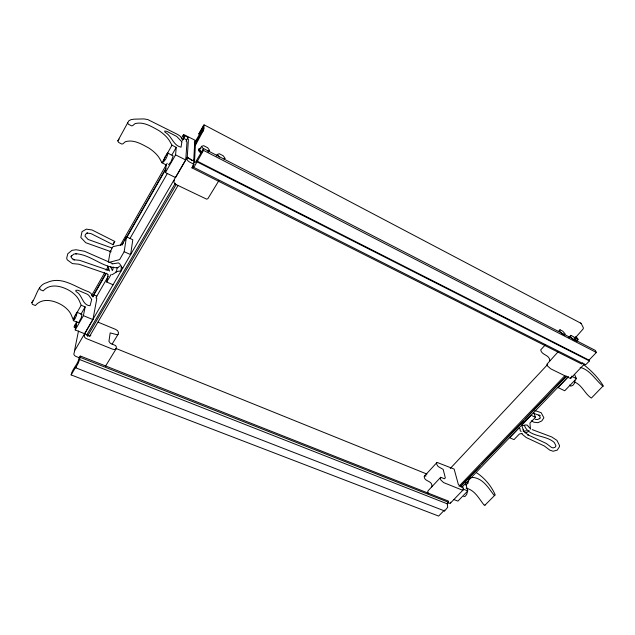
<?xml version="1.0" encoding="UTF-8"?>
<svg xmlns="http://www.w3.org/2000/svg" width="635" height="635" viewBox="0 0 635 635"><rect width="100%" height="100%" fill="white"/><g stroke="black" fill="none" stroke-linecap="round" stroke-linejoin="round"><path stroke-width="0.95" d="M440.698 477.298L440.317 478.147L440.769 479.925L443.524 482.552L461.931 489.974A2.421 1.183 44.1 0 0 463.312 488.99C463.606 487.815 461.788 485.069 460.677 486.577L458.367 484.537L454.144 469.059L437.063 462.415L436.602 462.875L436.809 464.518L438.094 466.479L443.182 469.416L445.325 477.885L444.492 478.758L440.698 477.298L428.125 490.736L427.728 491.601L428.149 493.387M127.524 122.626L128.318 124.182L131.548 125.841L132.612 125.674L135.041 123.65C143.542 121.333 151.67 126.603 158.829 130.532A21.368 8.39 30.7 0 1 169.505 140.843L172.006 145.209L176.236 147.36L175.577 154.853L165.417 172.569L175.53 177.578L185.753 159.996L186.984 142.073L186.087 141.272L186.666 139.859L183.539 138.255L183.102 139.875L182.277 139.446L180.467 136.422L177.911 134.596L147.733 119.539L143.804 118.92L134.168 119.166L130.977 119.65L128.738 120.904L117.832 140.867L118.602 142.43L121.801 144.042L122.873 143.851L125.341 141.732C133.739 139.16 141.938 144.296 149.058 148.169A21.122 8.668 30.3 0 1 159.575 158.432L162.012 162.822L166.211 164.917L165.417 172.569M436.602 462.875L424.275 476.25C423.759 482.013 433.181 480.258 431.76 486.926M582.819 362.807L581.652 364.022L191.984 167.878L193.484 165.33L193.381 167.188L194.453 166.386L203.494 150.376L203.557 148.542L595.328 350.409L596.376 352.465L589.002 360.116L589.407 360.942L586.319 364.141L585.224 364.68L584.398 364.268M107.64 266.049L109.553 271.105M194.524 145.899L195.683 142.661L203.057 129.889L203.184 126.603L198.755 134.128L203.891 124.809L204.073 128.548L202.93 131.461M110.292 251.928L112.49 247.158L113.332 246.563L122.039 244.626L126.484 236.847L132.794 239.728L130.627 254.619L124.166 251.706L126.484 236.847M202.93 130.556L203.017 128.302L194.572 142.843M198.739 149.185L198.668 150.67L200.382 152.789M194.794 140.962L193.54 164.227L191.984 167.878M78.494 330.994L74.374 351.274L187.246 157.194L188.42 139.446L187.658 138.684L188.095 137.382L184.968 135.763L182.507 140.057M39.616 287.996L40.203 289.631L43.212 290.901C50.133 282.869 61.944 286.06 70.001 290.901A19.169 10.589 26.8 0 1 79.288 300.712L81.193 305.244L85.153 306.895L83.399 315.659L75.216 329.938L84.677 333.764L92.924 319.588L96.814 298.664L96.02 297.918L96.814 296.172L93.885 294.926L93.194 296.886L92.424 296.561L91.035 293.418L88.71 291.806C74.978 287.139 61.778 275.542 46.752 282.678C37.6 284.782 36.735 296.275 31.821 302.673L32.385 304.308L35.37 305.546C42.188 297.45 54.007 300.315 62.095 305.173A18.979 10.747 26.4 0 1 71.263 314.928L73.112 319.476L74.541 316.968M105.481 366.252L116.126 348.829L116.388 347.059L115.633 345.583L110.363 343.352L108.942 341.352L110.18 332.907L116.999 334.693L118.07 334.312L118.562 332.796L117.586 330.684L115.657 329.414L98.234 322.231M121.602 265.994L120.713 271.661L119.316 271.05L115.61 271.978M113.086 284.782L106.704 282.019L108.045 274.391M117.237 267.351L116.411 272.018L112.101 274.757M108.315 262.279L110.331 250.976M112.776 269.867L113.292 267.049M75.692 367.792L78.375 362.966L80.653 356.124L448.318 501.047L448.659 502.356L447.254 503.817L447.707 507.262L444.635 510.977L75.692 367.792L75.867 366.903L71.144 374.92L438.642 516.08L444.421 510.088L444.635 510.977M79.153 357.418C78.462 364.038 72.303 368.53 71.144 374.92M79.875 356.179L79.502 358.077L80.653 356.124M75.216 329.938L76.867 321.977M184.968 135.763L182.15 140.073M575.072 380.563L574.516 383.191L572.826 385.397L570.801 386.151L569.389 385.096M73.295 320.651L74.819 315.912L77.073 312.317L81.955 314.333L81.24 317.833L78.716 322.636L73.295 320.651L75.017 318.722L76.343 315.809L77.073 312.317M111.141 251.754L85.749 242.705L80.828 237.458L82.034 231.64L86.336 229.132L92.011 229.957L114.752 241.443L113.292 244.824L90.972 233.593L86.828 232.989L87.487 233.085L85.495 234.244L85.019 236.172L88.074 239.443L111.927 247.983M467.344 491.808L466.749 494.308L465.296 496.229L463.677 496.673M465.979 485.092L467.931 483.06L468.686 480.243A15.121 7.207 44.4 0 1 474.059 477.552C483.711 479.314 488.648 488.283 493.99 495.173L494.84 495.236L495.133 494.657C491.236 485.942 484.584 477.909 476.544 472.757M195.913 140.676L183.578 134.469L183.174 135.827L184.126 136.628M75.827 326.477L74.819 327.7L74.001 326.977L76.613 321.834M575.294 339.026L575.159 338.28M569.285 337.756L570.825 335.359L573.548 336.772L575.858 339.4L575.445 340.638L572.707 339.225M575.056 382.254C582.366 385.477 585.097 394.232 591.391 398.058L603.25 385.81C598.17 377.452 590.939 370.292 583.255 364.331M562.539 333.986L564.618 335.058L565.071 333.835L562.769 331.2L560.006 329.771L559.538 330.978L561.84 333.629M530.455 429.149L529.931 423.1L535.519 417.314L533.717 412.726M112.895 244.665L113.498 243.276M466.074 488.148C474.98 490.093 479.028 498.864 484.132 505.103L484.981 505.158L485.291 504.571M75.494 315.293L81.193 305.244M162.012 162.822L165.346 156.948M166.291 155.273L172.006 145.209M80.867 314.412L85.153 306.895M91.821 295.188L104.584 272.844M106.053 270.264L108.014 266.827M120.285 245.34L167.172 163.251M171.942 154.884L176.236 147.36M181.618 137.906L183.578 134.469M74.819 327.7L76.295 325.12M92.543 296.712L105.839 273.479M107.807 270.034L108.791 268.311M122.087 245.07L123.563 242.491M124.547 240.768L165.902 168.473M92.94 296.569L106.307 273.217M126.468 237.99L165.298 170.124M96.456 296.799L108.283 276.225M129.961 238.514L167.402 173.379M186.611 139.954L188.095 137.382M106.704 282.019L111.109 274.376M124.166 251.706L119.626 259.596L109.847 262.176M194.445 145.836L195.937 143.272M202.906 131.302L195.382 145.375L194.477 162.623L194.905 162.822L195.905 161.536L203.557 148.542M86.662 335.121L175.323 183.221M87.408 336.336L176.228 184.436M89.757 336.058L178.07 185.42M201.589 146.344L199.684 149.59L201.62 152.352L203.541 149.106L201.589 146.344L203.66 145.669L207.653 147.725L209.606 150.479L208.645 152.09M216.337 156.051L217.297 154.448L219.289 153.741L223.226 155.773L225.195 158.52L223.885 159.004M112.093 344.178L118.07 334.312M218.837 180.721L207.867 198.684L206.605 199.144L176.681 184.841A3.262 1.373 31.3 0 1 173.927 181.92L174.315 180.134M31.821 302.673L33.29 300.403M117.832 140.867L119.07 139.081M167.545 152.86L164.655 157.543L163.322 162.171L165.759 159.107L167.235 155.861L167.942 153.392L167.545 152.86L173.164 156.027L171.005 161.734L168.545 164.775M113.8 242.586L114.752 241.443M119.539 266.113L118.015 267.772C102.672 268.089 90.98 254.524 75.755 253.754L76.708 253.698L73.827 254.095L70.898 256.453L71.723 255.659L71.199 257.659L74.359 259.985M549.862 360.704C549.704 354.655 541.52 355.298 540.702 349.909L545.267 344.964M558.356 331.549L560.006 329.771M558.395 351.496L546.846 364.323L547.576 366.014L550.672 368.792L569.603 378.103A2.643 0.921 42 0 0 570.762 377.396M450.294 468.447L547.695 364.45M568.619 337.709L570.825 335.359M575.151 338.003L583.263 328.787L583.271 327.565L581.136 323.382L204.208 124.889M575.318 339.622L576.667 338.185L575.278 337.463M90.829 335.629L89.225 336.233L84.899 333.82L84.264 335.907A2.937 1.699 27.9 0 0 86.638 338.725L112.673 349.21L114.792 349.567L116.126 348.829M576.509 341.297L577.866 339.86C579.176 339.82 576.262 336.637 575.183 336.78M458.978 486.283L564.793 375.745M460.692 486.196L480.576 465.455M481.949 464.026L523.772 420.386M525.145 418.957L566.285 376.039M460.304 486.799L566.007 376.531M461.621 487.569L567.944 376.857M568.515 376.698L558.078 387.564L564.721 390.771L576.477 378.627L574.492 374.372M450.58 502.96L463.304 489.752M570.889 378.095L584.359 364.109M465.503 482.862L467.773 490.926L457.898 501.126L453.858 499.531M529.082 430.562L527.709 431.975L525.018 432.816M484.981 505.158L494.84 495.236M424.275 476.25L426.093 475.909M74.533 351.631L73.874 353.751A2.897 1.73 27.4 0 0 76.2 356.545L79.55 357.862M207.558 151.178L209.606 150.479M112.046 263.954L118.451 262.89L120.078 264.239L121.42 267.422L122.817 268.041M523.224 431.459L526.455 430.736M522.224 433.395L519.422 433.983L513.977 439.626L509.635 437.706L519.009 427.942L519.962 428.371L520.224 430.657L521.16 431.609M200.914 148.265L199.104 148.558L199.041 150.043L200.747 152.162M74.652 325.271L75.263 325.263M72.898 259.651L79.565 260.31L108.347 270.28M535.146 419.298L537.607 419.576L539.94 418.322L539.448 418.735L540.337 417.37L538.877 415.107L540.147 415.6L533.9 413.448M603.075 386.302C595.582 380.365 590.471 370.054 580.16 367.34M107.736 274.106L79.065 264.224L72.366 263.581L67.286 259.874L66.659 258.199L67.818 253.69L72.001 250.333L76.16 249.761L84.487 251.262L112.101 263.374M534.868 410.535L541.139 412.702L543.893 417.759L541.822 420.902L537.956 422.68L533.908 422.219L531.312 420.87M532.186 429.601L551.728 436.943L556.919 440.357L559.554 445.611L559.498 446.635L557.228 450.128L553.077 451.239L549.799 450.136L544.314 445.968L526.209 437.515L521.946 434.015M80.399 357.441L448.659 502.356M447.643 502.587L449.191 503.198A2.397 1.214 44.4 0 0 450.604 502.19M79.248 359.394L447.254 503.817M115.848 348.409L426.934 474.075M462.915 488.966L467.773 490.926M466.146 482.33L467.931 483.06M83.399 315.659L92.924 319.588M580.342 323.04L581.136 323.382M535.519 417.314L531.154 415.298L521.589 425.252L522.542 425.688L525.724 424.942L527.383 425.156L527.923 425.934M571.484 376.166L576.477 378.627M193.381 167.188L585.224 364.68M175.577 154.853L185.753 159.996M194.294 164.417L189.928 162.211A3.31 1.318 31.7 0 1 187.111 159.274L187.46 157.543L192.207 160.48L193.754 160.25L192.627 160.599L187.246 157.194M197.144 161.139L589.002 360.116M197.112 161.885L589.407 360.942M203.494 150.376L596.376 352.465M570.397 336.582L572.127 338.566M528.169 426.244L529.836 428.196M577.866 339.86L576.667 338.185M217.297 154.448L219.266 157.21M575.723 339.892L576.572 341.63M110.569 266.533L112.363 270.558M524.391 425.315C528.542 437.555 545.949 434.554 554.299 442.539L555.974 445.865L554.99 447.381L553.014 447.905L551.442 447.381L546.314 443.484L527.502 434.642L528.241 435.007L524.319 431.8L523.073 429.792L523.684 430.879L521.653 425.386M181.896 141.843L181.054 147.177C173.164 145.629 171.807 135.795 165.013 132.191L164.679 131.032L166.822 131.35L176.768 136.469L181.896 141.843M91.686 299.402L90.051 305.737C82.209 305.395 82.55 294.688 76.01 291.592L75.827 290.322L77.954 290.258L87.281 294.203L88.717 295.275L91.686 299.402"/></g></svg>
